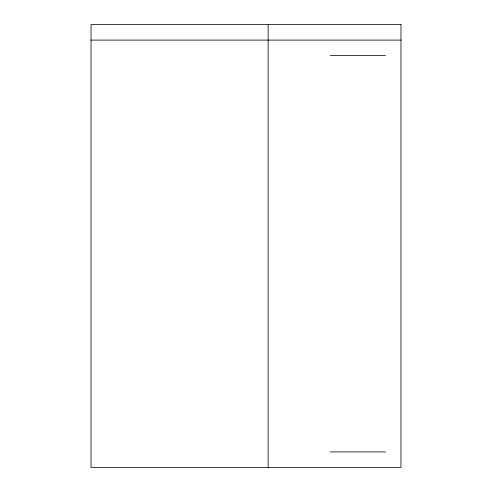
<?xml version="1.0" encoding="UTF-8"?>
<svg xmlns="http://www.w3.org/2000/svg" width="492" height="492" viewBox="0 0 492 492"><rect width="100%" height="100%" fill="white"/><g stroke="black" fill="none" stroke-linecap="round" stroke-linejoin="round"><path stroke-width="0.74" d="M91.02 40.098L400.98 40.098M330.15 55.596L385.482 55.596M330.15 451.902L385.482 451.902M268.14 24.6L268.14 467.4M400.98 24.6L91.02 24.6L91.02 467.4L400.98 467.4L400.98 24.6"/></g></svg>
